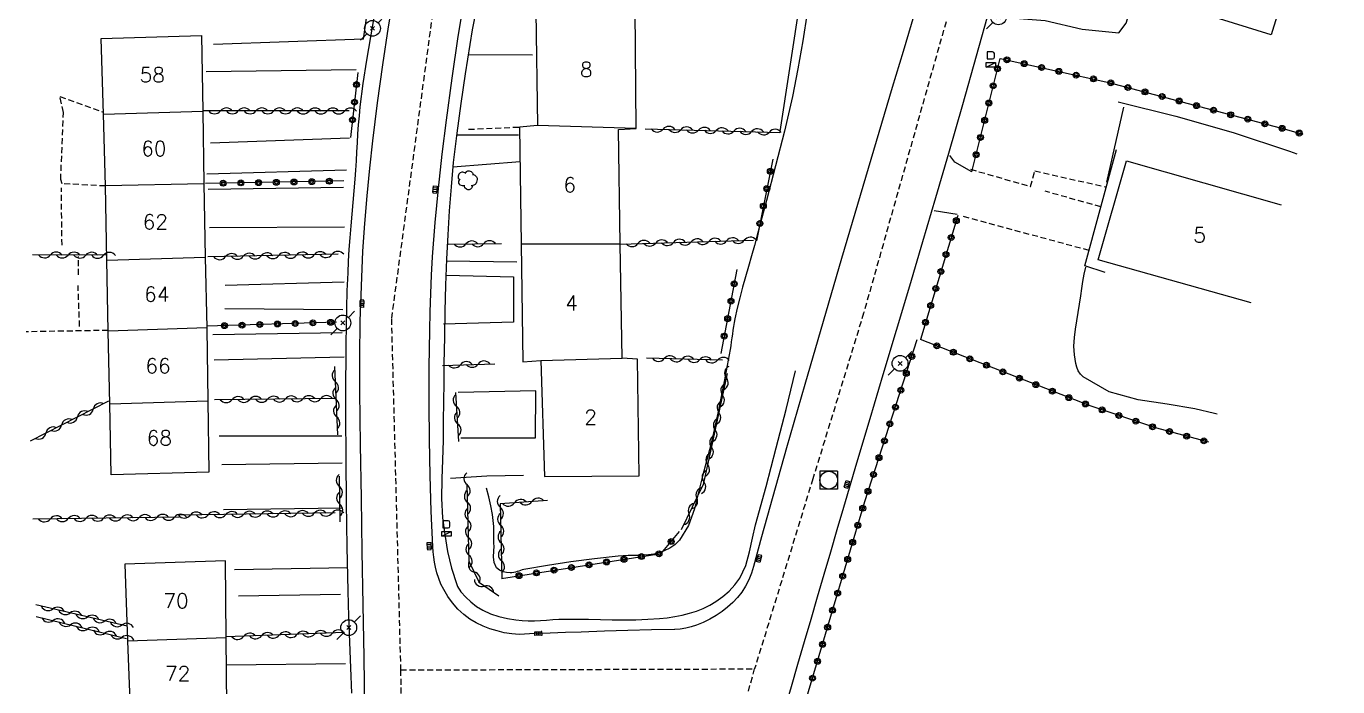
# Model space of a CAD drawing. Header units: millimetres. Extents: x 149000 to 150002, y 151999 to 153000.
# Drawn here: x 149388 to 149499, y 152367.5 to 152423.4 of the extents above; entities that cross this region are included whole.
import ezdxf
from ezdxf.enums import TextEntityAlignment as Align

# ---------------------------------------------------------------- set-up
doc = ezdxf.new("R2010")
doc.units = ezdxf.units.MM
doc.linetypes.add('DASHED', pattern=[0.75, 0.5, -0.25])
doc.layers.get('0').update_dxf_attribs({"linetype": 'CONTINUOUS'})
for name, color, linetype in [('W0001', 6, 'DASHED'), ('W0008', 7, 'CONTINUOUS'), ('W0014', 7, 'CONTINUOUS'), ('W0017', 7, 'CONTINUOUS'), ('w0101', 7, 'CONTINUOUS'), ('W0112', 1, 'DASHED'), ('w0211', 2, 'CONTINUOUS'), ('w0300', 7, 'CONTINUOUS'), ('W0310', 3, 'CONTINUOUS'), ('w0323', 7, 'CONTINUOUS'), ('W0333', 7, 'CONTINUOUS'), ('W0401', 7, 'CONTINUOUS'), ('W0420', 7, 'CONTINUOUS'), ('W0438', 7, 'CONTINUOUS'), ('W0473', 7, 'CONTINUOUS'), ('W0991', 7, 'CONTINUOUS'), ('W1102', 7, 'CONTINUOUS')]:
    doc.layers.add(name, color=color, linetype=linetype)
doc.styles.get("Standard").update_dxf_attribs({"font": 'romans.shx', "width": 0.85})

# ---------------------------------------------------------------- blocks, each defined once
blk = doc.blocks.new('T401')
for p, q in [((-0.3, 0.3), (0, 0.3)), ((-0.3, -0.25), (-0.3, 0.3)), ((-0.3, 0.15), (0, 0.15)), ((-0.3, 0), (0, 0)), ((0, 0.3), (0, -0.25)), ((-0.3, -0.15), (0, -0.15)), ((-0.3, -0.25), (-0.3, -0.3)), ((-0.3, -0.3), (0, -0.3)), ((0, -0.3), (0, -0.25))]:
    blk.add_line(p, q)
blk = doc.blocks.new('T420')
for p, q in [((0.75, 0.75), (-0.75, 0.75)), ((-0.75, 0.75), (-0.75, -0.75)), ((0.75, 0.75), (0.75, -0.75)), ((0.75, -0.75), (-0.75, -0.75))]:
    blk.add_line(p, q)
blk.add_ellipse((0, 0), major_axis=(-0.53, 0.53), ratio=1, start_param=3.926991, end_param=10.210176)
blk = doc.blocks.new('T300')
for p, q in [((-0.8, 0.51), (-0.86, 0.34)), ((-0.86, 0.34), (-0.86, 0.17)), ((-0.86, 0.17), (-0.74, 0.06)), ((-0.69, 0.63), (-0.8, 0.51)), ((-0.8, -0.06), (-0.74, 0.06)), ((-0.74, 0.06), (-0.69, 0.11)), ((-0.57, 0.69), (-0.69, 0.63)), ((-0.46, 0.69), (-0.57, 0.69)), ((-0.29, 0.63), (-0.46, 0.69)), ((-0.29, 0.63), (-0.17, 0.74)), ((-0.23, 0.57), (-0.29, 0.63)), ((-0.17, 0.74), (-0.06, 0.8)), ((-0.06, 0.8), (0.06, 0.8)), ((0.06, 0.8), (0.23, 0.74)), ((0.23, 0.74), (0.34, 0.63)), ((0.34, 0.63), (0.4, 0.51)), ((0.46, 0.46), (0.34, 0.46)), ((0.4, 0.51), (0.4, 0.46)), ((0.57, 0.4), (0.46, 0.46)), ((0.57, 0.4), (0.69, 0.29)), ((0.69, 0.29), (0.74, 0.17)), ((0.74, 0.06), (0.69, -0.17)), ((0.74, 0.17), (0.74, 0.06)), ((-0.8, -0.17), (-0.8, -0.06)), ((-0.8, -0.23), (-0.8, -0.17)), ((-0.74, -0.34), (-0.8, -0.23)), ((-0.69, -0.4), (-0.74, -0.34)), ((-0.51, -0.46), (-0.69, -0.4)), ((-0.4, -0.46), (-0.51, -0.46)), ((-0.4, -0.46), (-0.34, -0.46)), ((-0.34, -0.46), (-0.34, -0.4)), ((-0.34, -0.51), (-0.34, -0.46)), ((-0.29, -0.63), (-0.34, -0.51)), ((-0.17, -0.74), (-0.29, -0.63)), ((-0.06, -0.8), (-0.17, -0.74)), ((0.06, -0.8), (-0.06, -0.8)), ((0.17, -0.74), (0.06, -0.8)), ((0.23, -0.69), (0.17, -0.74)), ((0.29, -0.46), (0.23, -0.46)), ((0.29, -0.63), (0.23, -0.69)), ((0.46, -0.4), (0.29, -0.46)), ((0.34, -0.51), (0.29, -0.63)), ((0.34, -0.51), (0.34, -0.46)), ((0.57, -0.34), (0.46, -0.4)), ((0.63, -0.29), (0.57, -0.34)), ((0.69, -0.17), (0.63, -0.29))]:
    blk.add_line(p, q)
blk = doc.blocks.new('T438')
for p, q in [((-0.4, 0.2), (0.4, 0.2)), ((-0.4, -0.2), (-0.4, 0.2)), ((0.15, 1.1), (-0.3, 1.1)), ((-0.3, 1.1), (-0.3, 0.5)), ((-0.3, 0.5), (0.15, 0.5)), ((0.3, 0.65), (0.3, 0.95)), ((0.4, 0.2), (0.4, -0.2))]:
    blk.add_line(p, q)
at = {"flags": 128}
for points in [[(-0.4, -0.2), (0.4, 0.2)], [(0.4, -0.2), (-0.4, -0.2)]]:
    blk.add_lwpolyline(points, dxfattribs=at)
for centre, major_axis, start_param, end_param in [((0.15, 0.95), (0.106, -0.106), 0.785398, 2.356194), ((0.15, 0.65), (0.106, 0.106), 3.926991, 5.497787)]:
    blk.add_ellipse(centre, major_axis=major_axis, ratio=1, start_param=start_param, end_param=end_param)
blk = doc.blocks.new('T473')
for p, q in [((-0.166667, 0.166667), (0.166667, -0.166667)), ((-0.166667, -0.166667), (0.166667, 0.166667)), ((0.500001, 0.500001), (1.000002, 1.000002)), ((-1.000002, -1.000002), (-0.500001, -0.500001))]:
    blk.add_line(p, q)
blk.add_ellipse((0, 0), major_axis=(0.471405, 0.471405), ratio=1, start_param=5.4977871438, end_param=11.780972451)
blk = doc.blocks.new('t323o')
at = {"color": 0, "linetype": 'Continuous'}
for radius in [0.25, 0.15]:
    blk.add_circle((0, 0), radius, dxfattribs=at)
blk = doc.blocks.new('t310o')
at = {"color": 0, "linetype": 'Continuous'}
for centre, start, end in [((-0.5, 0.38), 216.8699, 323.1304), ((0.5, -0.37), 36.8699, 143.1303)]:
    blk.add_arc(centre, 0.625, start, end, dxfattribs=at)

msp = doc.modelspace()

# ---------------------------------------------------------------- linework, layer by layer
at = {"layer": 'W0001'}
for points in [[(149446.12, 152513.03), (149417.36, 152512.46), (149417.56, 152484.36), (149436.18, 152481.46), (149431.81, 152462.78), (149423.81, 152434.83), (149418.93, 152398.61), (149419.71, 152368.9)], [(149487.24, 152470.53), (149481.41, 152460.55), (149471.8, 152444.1), (149467.91, 152430.97), (149458.9, 152399.09), (149454.6, 152385.07), (149449.67, 152368.99)], [(149419.71, 152368.9), (149449.67, 152368.99)], [(149419.71, 152368.9), (149420.08, 152340.95), (149427.2, 152310.95)], [(149427.2, 152310.95), (149441.34, 152338.91), (149449.67, 152368.99)]]:
    msp.add_lwpolyline(points, dxfattribs=at)
at = {"layer": 'W0008'}
msp.add_lwpolyline([(149451.05, 152361.58), (149452.79, 152367.5), (149453.34, 152369.4), (149453.9, 152371.3), (149454.45, 152373.19), (149455, 152375.09), (149455.56, 152376.99), (149456.11, 152378.89), (149456.67, 152380.78), (149457.23, 152382.68), (149458.33, 152386.43), (149459.45, 152390.17), (149460.56, 152393.91), (149461.68, 152397.66), (149462.8, 152401.4), (149463.91, 152405.15), (149465.01, 152408.89), (149466.1, 152412.64), (149467.29, 152416.75), (149468.46, 152420.86), (149469.62, 152424.98)], dxfattribs=at)
at = {"layer": 'W0014'}
for points in [[(149419.2, 152426.51), (149418.67, 152423.31), (149418.18, 152420.11), (149417.74, 152416.9), (149417.34, 152413.68), (149417.08, 152411.35), (149416.85, 152409.01), (149416.66, 152406.68), (149416.5, 152404.33), (149416.36, 152401.37), (149416.27, 152398.4), (149416.22, 152395.42), (149416.22, 152392.45)], [(149422.45, 152379.31), (149422.31, 152382.33), (149422.22, 152385.36), (149422.16, 152388.38), (149422.13, 152391.4), (149422.13, 152392.96), (149422.14, 152394.52), (149422.15, 152396.07), (149422.18, 152397.63), (149422.22, 152399.19), (149422.27, 152400.74), (149422.34, 152402.3), (149422.42, 152403.85), (149422.64, 152406.75), (149422.91, 152409.64), (149423.23, 152412.53), (149423.59, 152415.42), (149424.07, 152418.97), (149424.59, 152422.51), (149425.17, 152426.05)], [(149415.57, 152366.93), (149415.49, 152369.09), (149415.41, 152371.25), (149415.34, 152373.41), (149415.28, 152375.57), (149415.2, 152379.31), (149415.14, 152383.05), (149415.11, 152386.78), (149415.09, 152390.52), (149415.09, 152392.02), (149415.09, 152393.51), (149415.1, 152395.01), (149415.11, 152396.51), (149415.13, 152398), (149415.16, 152399.5), (149415.2, 152400.99), (149415.26, 152402.49), (149415.31, 152403.49), (149415.37, 152404.48), (149415.45, 152405.47), (149415.53, 152406.47), (149415.62, 152407.46), (149415.71, 152408.45), (149415.79, 152409.44), (149415.87, 152410.44), (149415.92, 152411.2), (149415.97, 152411.97), (149416.01, 152412.73), (149416.05, 152413.5), (149416.1, 152414.26), (149416.16, 152415.03), (149416.22, 152415.79), (149416.3, 152416.55), (149416.55, 152418.53), (149416.85, 152420.51), (149417.18, 152422.47), (149417.53, 152424.44)], [(149426.01, 152424.32), (149425.78, 152423.07), (149425.57, 152421.82), (149425.17, 152419.33), (149424.8, 152416.83), (149424.46, 152414.33), (149424.17, 152411.83), (149423.98, 152409.79), (149423.83, 152407.75), (149423.71, 152405.71), (149423.6, 152403.67), (149423.52, 152401.46), (149423.46, 152399.26), (149423.42, 152397.05), (149423.38, 152394.84), (149423.36, 152393.21), (149423.33, 152391.58), (149423.32, 152389.95), (149423.3, 152388.32), (149423.26, 152386.69), (149423.19, 152385.06), (149423.18, 152383.42), (149423.27, 152381.78), (149423.45, 152380.35), (149423.69, 152378.92), (149424.03, 152377.51), (149424.47, 152376.13), (149424.54, 152375.97), (149424.62, 152375.81), (149424.71, 152375.66), (149424.81, 152375.52), (149425.22, 152375.06), (149425.66, 152374.65), (149426.14, 152374.27), (149426.66, 152373.95), (149427.33, 152373.64), (149428.03, 152373.41), (149428.75, 152373.25), (149429.47, 152373.13), (149429.99, 152373.08), (149430.51, 152373.06), (149431.04, 152373.06), (149431.56, 152373.09), (149432.07, 152373.12), (149432.59, 152373.16), (149433.11, 152373.19), (149433.62, 152373.2), (149434.62, 152373.2), (149435.62, 152373.19), (149436.62, 152373.17), (149437.62, 152373.15), (149438.63, 152373.15), (149439.63, 152373.15), (149440.63, 152373.19), (149441.63, 152373.26), (149442.27, 152373.32), (149442.91, 152373.41), (149443.54, 152373.53), (149444.16, 152373.69), (149444.75, 152373.88), (149445.32, 152374.11), (149445.88, 152374.38), (149446.4, 152374.7), (149446.98, 152375.12), (149447.52, 152375.57), (149448.01, 152376.09), (149448.43, 152376.67), (149448.93, 152377.75), (149449.25, 152378.9), (149449.49, 152380.06), (149449.75, 152381.18), (149450.64, 152384.43), (149451.5, 152387.69), (149452.33, 152390.95), (149453.14, 152394.21)], [(149463.15, 152424.29), (149462.24, 152421.24), (149461.32, 152418.19), (149460.41, 152415.15), (149459.5, 152412.1), (149458.6, 152409.05), (149457.03, 152403.71), (149455.47, 152398.38), (149453.92, 152393.04), (149452.38, 152387.69), (149451.67, 152385.19), (149450.96, 152382.68), (149450.26, 152380.17), (149449.57, 152377.65)], [(149416.22, 152392.45), (149416.29, 152387.94), (149416.37, 152383.43), (149416.44, 152378.92), (149416.52, 152374.41), (149416.59, 152369.98), (149416.67, 152365.56)], [(149429.75, 152371.91), (149429.12, 152371.96), (149428.49, 152372.05), (149427.88, 152372.2), (149427.27, 152372.39), (149426.69, 152372.61), (149426.12, 152372.88), (149425.57, 152373.2), (149425.06, 152373.58), (149424.56, 152374.05), (149424.11, 152374.57), (149423.71, 152375.12), (149423.36, 152375.71), (149423.13, 152376.16), (149422.95, 152376.64), (149422.79, 152377.12), (149422.67, 152377.61), (149422.58, 152378.03), (149422.51, 152378.45), (149422.47, 152378.88), (149422.45, 152379.31)], [(149449.57, 152377.65), (149449.4, 152377.08), (149449.17, 152376.52), (149448.9, 152375.99), (149448.58, 152375.48), (149448.22, 152375.02), (149447.82, 152374.6), (149447.39, 152374.21), (149446.93, 152373.85), (149446.42, 152373.5), (149445.88, 152373.19), (149445.33, 152372.92), (149444.75, 152372.69), (149444.3, 152372.54), (149443.84, 152372.44), (149443.37, 152372.36), (149442.9, 152372.32)], [(149442.92, 152372.33), (149440.94, 152372.28), (149438.95, 152372.23), (149436.97, 152372.18), (149434.99, 152372.11), (149433.68, 152372.07), (149432.37, 152372.02), (149431.06, 152371.97), (149429.75, 152371.91)]]:
    msp.add_lwpolyline(points, dxfattribs=at)
at = {"layer": 'W0017'}
for points in [[(149470.26, 152424.16), (149474.25, 152423.86), (149477.38, 152423.12), (149480.49, 152422.8), (149481.11, 152423.62), (149481.46, 152424.73)], [(149416.58, 152422.28), (149403.89, 152421.83)], [(149425.42, 152420.98), (149430.87, 152420.96)], [(149415.96, 152419.69), (149403.27, 152419.52)], [(149415.4, 152413.91), (149403.62, 152413.48)], [(149429.7, 152414.14), (149424.43, 152414.16)], [(149424.13, 152411.47), (149429.82, 152411.91)], [(149468.06, 152411.04), (149466.62, 152411.88), (149466.18, 152412.42)], [(149403.3, 152410.89), (149415.14, 152411.21)], [(149414.89, 152409.73), (149403.42, 152409.55)], [(149466.82, 152407.45), (149464.87, 152407.74)], [(149414.96, 152406.38), (149403.55, 152406.31)], [(149423.6, 152403.53), (149429.56, 152403.42)], [(149414.94, 152401.72), (149404.86, 152401.42)], [(149423.56, 152402.3), (149429.28, 152402.17), (149429.27, 152398.32), (149423.34, 152398.15)], [(149404.85, 152399.48), (149414.82, 152399.39)], [(149414.76, 152397.43), (149403.83, 152397.26)], [(149403.94, 152395.13), (149414.93, 152395.39)], [(149424.8, 152388.53), (149431.14, 152388.53), (149431.17, 152392.52), (149424.57, 152392.39)], [(149414.75, 152388.69), (149404.35, 152388.69)], [(149404.59, 152386.29), (149414.76, 152386.42)], [(149423.93, 152385.13), (149427.01, 152385.32), (149430.1, 152385.37)], [(149414.75, 152382.59), (149404.72, 152382.44)], [(149415.24, 152377.55), (149405.66, 152377.37)], [(149405.99, 152375.16), (149414.63, 152375.3)], [(149415.04, 152369.42), (149404.97, 152369.3)]]:
    msp.add_lwpolyline(points, dxfattribs=at)
at = {"layer": 'w0101'}
msp.add_lwpolyline([(149493.39, 152422.64), (149482.65, 152426.01), (149487.6, 152442.08), (149498.37, 152438.83)], close=True, dxfattribs=at)
for points in [[(149439.64, 152414.71), (149439.56, 152424.78), (149431.17, 152424.62)], [(149431.17, 152424.62), (149431.3, 152414.96)], [(149394.56, 152415.93), (149394.38, 152422.33), (149402.87, 152422.58)], [(149402.87, 152422.58), (149402.97, 152416.18)], [(149402.97, 152416.18), (149403.07, 152410.02)], [(149394.73, 152409.85), (149394.56, 152415.93)], [(149431.3, 152414.96), (149429.78, 152414.84), (149429.91, 152404.93)], [(149438.15, 152414.62), (149439.64, 152414.71)], [(149438.3, 152404.93), (149438.15, 152414.62)], [(149491.7, 152399.95), (149478.76, 152403.59), (149481.15, 152411.97), (149494.24, 152408.25)], [(149394.73, 152409.85), (149394.73, 152409.85)], [(149394.85, 152403.57), (149394.73, 152409.85)], [(149403.07, 152410.02), (149403.07, 152410.05)], [(149403.07, 152410.05), (149403.18, 152403.82)], [(149429.91, 152404.93), (149430.05, 152394.97), (149431.59, 152395.07)], [(149438.45, 152395.28), (149438.3, 152404.93)], [(149394.97, 152397.56), (149394.85, 152403.57)], [(149403.18, 152403.82), (149403.3, 152397.84)], [(149395.09, 152391.42), (149394.96, 152397.53), (149394.97, 152397.56)], [(149403.3, 152397.84), (149403.3, 152397.78), (149403.4, 152391.67)], [(149431.59, 152395.07), (149431.9, 152385.27), (149439.91, 152385.32), (149439.76, 152395.21), (149438.45, 152395.28)], [(149403.4, 152391.67), (149403.49, 152385.63), (149395.22, 152385.4), (149395.09, 152391.42)], [(149404.95, 152371.62), (149404.89, 152378.14), (149396.38, 152377.85), (149396.61, 152371.33)], [(149396.61, 152371.33), (149396.82, 152365.56)], [(149405, 152365.8), (149404.95, 152371.62)]]:
    msp.add_lwpolyline(points, dxfattribs=at)
at = {"layer": 'W0112'}
for points in [[(149394.73, 152409.85), (149391.06, 152410.04), (149390.95, 152410.39), (149391.17, 152416.08), (149390.88, 152417.41), (149394.55, 152416.1)], [(149425.47, 152414.65), (149429.78, 152414.84)], [(149467.94, 152411.27), (149473.03, 152409.8), (149473.39, 152411.13), (149479.43, 152409.76)], [(149391.06, 152404.85), (149391, 152409.69)], [(149478.98, 152408.09), (149474.25, 152409.4)], [(149477.98, 152404.39), (149467.24, 152407.29)], [(149392.45, 152402.33), (149392.44, 152403.88)], [(149392.55, 152397.97), (149392.42, 152401.43)], [(149394.96, 152397.63), (149388.03, 152397.51)]]:
    msp.add_lwpolyline(points, dxfattribs=at)
at = {"layer": 'w0211'}
for points in [[(149454.11, 152424.49), (149453.74, 152422.13), (149453.34, 152419.77), (149452.87, 152417.43), (149452.2, 152414.48), (149451.45, 152411.55), (149450.67, 152408.62), (149449.9, 152405.7), (149449.66, 152404.81), (149449.41, 152403.93), (149449.16, 152403.05), (149448.9, 152402.17), (149448.65, 152401.29), (149448.42, 152400.4), (149448.2, 152399.51), (149447.99, 152398.61), (149447.93, 152398.29), (149447.88, 152397.96), (149447.83, 152397.64), (149447.79, 152397.31), (149447.75, 152396.99), (149447.7, 152396.66), (149447.66, 152396.33), (149447.6, 152396.01), (149447.1, 152393.32), (149446.57, 152390.63), (149445.97, 152387.95), (149445.27, 152385.3), (149444.93, 152383.93), (149444.59, 152382.52), (149444.09, 152381.12), (149443.31, 152379.87), (149442.93, 152379.5), (149442.5, 152379.21), (149442.03, 152378.99), (149441.55, 152378.82), (149441.13, 152378.71), (149440.7, 152378.64), (149440.26, 152378.6), (149439.83, 152378.59), (149439.4, 152378.58), (149438.97, 152378.58), (149438.54, 152378.56), (149438.11, 152378.53), (149436.12, 152378.29), (149434.12, 152378.04), (149432.13, 152377.74), (149430.15, 152377.4), (149430.01, 152377.36), (149429.86, 152377.32), (149429.72, 152377.27), (149429.58, 152377.22), (149429.44, 152377.17), (149429.29, 152377.14), (149429.13, 152377.12), (149428.98, 152377.11), (149428.68, 152377.14), (149428.38, 152377.2), (149428.08, 152377.33), (149427.84, 152377.55), (149427.63, 152377.98), (149427.58, 152378.47), (149427.61, 152378.94), (149427.62, 152379.36), (149427.6, 152379.6), (149427.6, 152379.84), (149427.6, 152380.08), (149427.61, 152380.32), (149427.61, 152380.56), (149427.61, 152380.8), (149427.6, 152381.04), (149427.58, 152381.28), (149427.48, 152382.04), (149427.35, 152382.79), (149427.19, 152383.54), (149426.99, 152384.29)], [(149479.49, 152410.18), (149480.93, 152416.52)], [(149480.45, 152416.96), (149485.33, 152415.76), (149490.16, 152414.37), (149494.93, 152412.79), (149495.55, 152412.56)], [(149488.83, 152390.54), (149488.6, 152390.59), (149486.92, 152390.98), (149484.58, 152391.38), (149482.13, 152391.75), (149479.67, 152392.43), (149477.47, 152393.69), (149477.24, 152393.93), (149477.06, 152394.21), (149476.93, 152394.52), (149476.85, 152394.84), (149476.73, 152395.56), (149476.7, 152396.29), (149476.73, 152397.02), (149476.82, 152397.74), (149476.93, 152398.44), (149477.05, 152399.14), (149477.17, 152399.85), (149477.27, 152400.55), (149477.35, 152401.17), (149477.45, 152401.78), (149477.56, 152402.39), (149477.69, 152402.99)]]:
    msp.add_lwpolyline(points, dxfattribs=at)
at = {"layer": 'w0300'}
msp.add_lwpolyline([(149451.83, 152414.47), (149453.53, 152425.49)], dxfattribs=at)
at = {"layer": 'W0310'}
for points in [[(149415.36, 152416.2), (149402.97, 152416.21)], [(149440.42, 152414.69), (149451.8, 152414.39)], [(149423.74, 152404.93), (149428.24, 152404.97)], [(149438.3, 152404.93), (149449.58, 152405.27)], [(149394.78, 152403.99), (149388.57, 152404.03)], [(149414.42, 152404.07), (149403.4, 152403.86)], [(149446.94, 152395.11), (149440.53, 152395.29)], [(149414.13, 152394.58), (149414.36, 152388.8)], [(149423.27, 152394.67), (149427.68, 152394.81)], [(149447.36, 152393.98), (149445.94, 152387.4), (149445.33, 152384.58), (149443.45, 152380.75)], [(149414.19, 152391.88), (149403.95, 152391.76)], [(149424.64, 152388.22), (149424.38, 152392.39)], [(149394.99, 152391.64), (149388.35, 152388.27)], [(149414.51, 152385.29), (149414.58, 152381.43)], [(149428.02, 152375.14), (149426.38, 152376.27), (149425.52, 152378.08), (149425.34, 152384.63)], [(149432.14, 152383.24), (149428.15, 152382.96), (149428.27, 152376.65)], [(149414.16, 152382.18), (149400.97, 152381.99), (149400.97, 152381.83), (149388.58, 152381.67)], [(149396.57, 152372.61), (149388.83, 152374.41)], [(149388.86, 152373.43), (149396.51, 152371.57)], [(149414.95, 152372.06), (149404.95, 152371.69)]]:
    msp.add_lwpolyline(points, dxfattribs=at)
at = {"layer": 'w0323'}
for points in [[(149416.58, 152422.28), (149417.21, 152426.85), (149402.42, 152426.96)], [(149468.06, 152411.04), (149470.44, 152420.65), (149479.65, 152418.62), (149494.57, 152414.66), (149496.06, 152414.24)], [(149416.1, 152419.44), (149415.47, 152413.96)], [(149451.2, 152412.11), (149449.83, 152405.21)], [(149414.92, 152410.28), (149403.19, 152410.05)], [(149466.87, 152407.35), (149463.7, 152396.87)], [(149448.18, 152402.77), (149446.82, 152395.68)], [(149414.28, 152398.33), (149403.3, 152397.98)], [(149499.02, 152328.64), (149489.25, 152326.81), (149479.77, 152325.59), (149470.11, 152324.77), (149450.61, 152325.17), (149442.21, 152325.76), (149447.2, 152343.72), (149453.25, 152363.74), (149458.99, 152383.14), (149463.44, 152396.85)], [(149488.11, 152388.18), (149483.71, 152389.36), (149478.06, 152391.24), (149463.7, 152396.87)], [(149428.24, 152376.65), (149441.77, 152378.75), (149443.32, 152380.62)]]:
    msp.add_lwpolyline(points, dxfattribs=at)
at = {"layer": 'W0333'}
msp.add_lwpolyline([(149479.35, 152402.54), (149477.62, 152403.09), (149480.29, 152412.93)], dxfattribs=at)
at = {"layer": 'W1102'}
for points in [[(149394.56, 152415.93), (149402.97, 152416.18)], [(149439.64, 152414.71), (149431.3, 152414.96)], [(149403.07, 152410.02), (149394.73, 152409.85)], [(149438.3, 152404.93), (149429.91, 152404.93)], [(149394.85, 152403.57), (149403.18, 152403.82)], [(149403.3, 152397.84), (149394.97, 152397.56)], [(149431.59, 152395.07), (149438.45, 152395.28)], [(149395.09, 152391.42), (149403.4, 152391.67)], [(149404.95, 152371.62), (149396.61, 152371.33)]]:
    msp.add_lwpolyline(points, dxfattribs=at)

# ---------------------------------------------------------------- block references
at = {"layer": 'w0300'}
msp.add_blockref('T300', (149425.45, 152410.33), dxfattribs=at)
at = {"layer": 'W0310'}
for p, rotation in [((149404.47, 152416.21), 179.985734406374), ((149405.97, 152416.21), 179.985734406374), ((149407.47, 152416.21), 179.985734406374), ((149408.97, 152416.21), 179.985734406374), ((149410.47, 152416.21), 179.985734406374), ((149411.97, 152416.2), 179.985734406374), ((149413.47, 152416.2), 179.985734406374), ((149414.97, 152416.2), 179.985734406374), ((149441.92, 152414.65), 358.4699256430541), ((149443.42, 152414.61), 358.4699256430541), ((149444.92, 152414.57), 358.4699256430541), ((149446.42, 152414.53), 358.4699256430541), ((149447.92, 152414.49), 358.4699256430541), ((149449.42, 152414.45), 358.4699256430541), ((149450.92, 152414.41), 358.4699256430541), ((149425.24, 152404.94), 0.522478168424813), ((149426.74, 152404.96), 0.522478168424813), ((149439.8, 152404.98), 1.711253191256634), ((149441.3, 152405.02), 1.711253191256634), ((149442.8, 152405.07), 1.711253191256634), ((149444.3, 152405.11), 1.711253191256634), ((149445.8, 152405.16), 1.711253191256634), ((149447.3, 152405.2), 1.711253191256634), ((149448.8, 152405.25), 1.711253191256634), ((149390.07, 152404.02), 179.6420280734787), ((149391.57, 152404.01), 179.6420280734787), ((149393.07, 152404), 179.6420280734787), ((149394.57, 152403.99), 179.6420280734787), ((149404.9, 152403.88), 181.0975059774876), ((149406.4, 152403.91), 181.0975059774876), ((149407.9, 152403.94), 181.0975059774876), ((149409.4, 152403.97), 181.0975059774876), ((149410.9, 152404), 181.0975059774876), ((149412.4, 152404.03), 181.0975059774876), ((149413.9, 152404.06), 181.0975059774876), ((149424.77, 152394.72), 1.919086269954378), ((149426.27, 152394.77), 1.919086269954378), ((149442.03, 152395.25), 178.319519719895), ((149443.53, 152395.21), 178.319519719895), ((149445.03, 152395.16), 178.319519719895), ((149446.53, 152395.12), 178.319519719895), ((149414.18, 152393.3), 272.2910063310782), ((149447.28, 152393.61), 257.887415060831), ((149414.24, 152391.8), 272.2910063310782), ((149446.96, 152392.14), 257.887415060831), ((149393.7, 152390.98), 206.9052131403498), ((149405.45, 152391.78), 180.6377745426519), ((149406.95, 152391.8), 180.6377745426519), ((149408.45, 152391.81), 180.6377745426519), ((149409.95, 152391.83), 180.6377745426519), ((149411.45, 152391.85), 180.6377745426519), ((149412.95, 152391.86), 180.6377745426519), ((149424.45, 152391.21), 93.62926506402789), ((149446.65, 152390.67), 257.887415060831), ((149392.36, 152390.31), 206.9052131403498), ((149414.3, 152390.3), 272.2910063310782), ((149424.55, 152389.71), 93.62926506402789), ((149389.69, 152388.95), 206.9052131403498), ((149391.02, 152389.63), 206.9052131403498), ((149446.33, 152389.21), 257.887415060831), ((149446.02, 152387.74), 257.887415060831), ((149445.7, 152386.27), 257.7690430539133), ((149414.52, 152384.43), 271.0840054027084), ((149425.34, 152384.58), 91.61933019388479), ((149445.38, 152384.81), 257.7690430539133), ((149414.55, 152382.93), 271.0840054027084), ((149425.38, 152383.09), 91.61933019388479), ((149444.77, 152383.44), 243.7949175705091), ((149428.15, 152382.65), 271.1176030238249), ((149429.34, 152383.05), 184.0835768042555), ((149430.83, 152383.15), 184.0835768042555), ((149444.11, 152382.1), 243.7949175705091), ((149390.08, 152381.69), 180.7699508783781), ((149391.58, 152381.71), 180.7699508783781), ((149393.08, 152381.73), 180.7699508783781), ((149394.58, 152381.75), 180.7699508783781), ((149396.08, 152381.77), 180.7699508783781), ((149397.58, 152381.79), 180.7699508783781), ((149399.08, 152381.81), 180.7699508783781), ((149400.58, 152381.83), 180.7699508783781), ((149401.92, 152382.01), 180.812004959536), ((149403.42, 152382.03), 180.812004959536), ((149404.92, 152382.05), 180.812004959536), ((149406.42, 152382.07), 180.812004959536), ((149407.92, 152382.09), 180.812004959536), ((149409.42, 152382.11), 180.812004959536), ((149410.92, 152382.13), 180.812004959536), ((149412.41, 152382.16), 180.812004959536), ((149413.91, 152382.18), 180.812004959536), ((149425.42, 152381.59), 91.61933019388479), ((149428.18, 152381.15), 271.1176030238249), ((149425.47, 152380.09), 91.61933019388479), ((149428.21, 152379.65), 271.1176030238249), ((149425.51, 152378.59), 91.61933019388479), ((149428.24, 152378.15), 271.1176030238249), ((149425.95, 152377.18), 115.2254163134788), ((149426.78, 152375.99), 145.5582933515224), ((149390.29, 152374.07), 166.8955783833938), ((149391.75, 152373.73), 166.8955783833938), ((149390.32, 152373.08), 346.3191075025204), ((149391.78, 152372.72), 346.3191075025204), ((149393.21, 152373.39), 166.8955783833938), ((149393.23, 152372.37), 346.3191075025204), ((149394.67, 152373.05), 166.8955783833938), ((149396.13, 152372.71), 166.8955783833938), ((149394.69, 152372.01), 346.3191075025204), ((149396.15, 152371.66), 346.3191075025204), ((149406.44, 152371.75), 182.0795025733377), ((149407.94, 152371.8), 182.0795025733377), ((149409.44, 152371.86), 182.0795025733377), ((149410.94, 152371.91), 182.0795025733377), ((149412.44, 152371.97), 182.0795025733377), ((149413.94, 152372.02), 182.0795025733377)]:
    msp.add_blockref('t310o', p, dxfattribs=dict(at, rotation=rotation))
at = {"layer": 'w0323'}
for p, rotation in [((149471.03, 152420.52), 347.5489252036874), ((149470.22, 152419.78), 76.07606251748179), ((149472.49, 152420.2), 347.5489252036874), ((149473.96, 152419.88), 347.5489252036874), ((149475.42, 152419.55), 347.5489252036874), ((149476.88, 152419.23), 347.5489252036874), ((149415.98, 152418.43), 263.4335527186621), ((149469.86, 152418.32), 76.07606251748179), ((149478.35, 152418.91), 347.5489252036874), ((149479.81, 152418.58), 345.1369908052876), ((149481.26, 152418.19), 345.1369908052876), ((149415.81, 152416.94), 263.4335527186621), ((149482.71, 152417.81), 345.1369908052876), ((149484.16, 152417.42), 345.1369908052876), ((149485.61, 152417.04), 345.1369908052876), ((149469.5, 152416.87), 76.07606251748179), ((149487.06, 152416.65), 345.1369908052876), ((149488.51, 152416.27), 345.1369908052876), ((149489.96, 152415.88), 345.1369908052876), ((149415.64, 152415.45), 263.4335527186621), ((149469.14, 152415.41), 76.07606251748179), ((149491.41, 152415.5), 345.1369908052876), ((149492.86, 152415.11), 345.1369908052876), ((149494.31, 152414.73), 345.1369908052876), ((149468.78, 152413.96), 76.07606251748179), ((149495.76, 152414.33), 344.3707008406357), ((149468.42, 152412.5), 76.07606251748179), ((149451, 152411.09), 258.75073512521), ((149404.69, 152410.08), 181.1328749199994), ((149406.19, 152410.11), 181.1328749199994), ((149407.69, 152410.13), 181.1328749199994), ((149409.19, 152410.16), 181.1328749199994), ((149410.69, 152410.19), 181.1328749199994), ((149412.19, 152410.22), 181.1328749199994), ((149413.68, 152410.25), 181.1328749199994), ((149450.7, 152409.62), 258.75073512521), ((149450.41, 152408.15), 258.75073512521), ((149466.74, 152406.92), 253.1689205654185), ((149450.12, 152406.68), 258.75073512521), ((149466.31, 152405.49), 253.1689205654185), ((149465.87, 152404.05), 253.1689205654185), ((149465.44, 152402.61), 253.1689205654185), ((149447.95, 152401.57), 259.125863160135), ((149465, 152401.18), 253.1689205654185), ((149447.67, 152400.1), 259.125863160135), ((149464.57, 152399.74), 253.1689205654185), ((149406.29, 152398.08), 181.7934926528534), ((149407.79, 152398.13), 181.7934926528534), ((149409.29, 152398.17), 181.7934926528534), ((149410.79, 152398.22), 181.7934926528534), ((149412.29, 152398.27), 181.7934926528534), ((149413.79, 152398.31), 181.7934926528534), ((149447.39, 152398.62), 259.125863160135), ((149464.14, 152398.31), 253.1689205654185), ((149404.8, 152398.03), 181.7934926528534), ((149447.1, 152397.15), 259.125863160135), ((149465.1, 152396.32), 158.5898114258037), ((149466.49, 152395.78), 158.5898114258037), ((149462.98, 152395.43), 72.02125614847965), ((149467.89, 152395.23), 158.5898114258037), ((149469.29, 152394.68), 158.5898114258037), ((149462.51, 152394), 72.02125614847965), ((149470.68, 152394.13), 158.5898114258037), ((149472.08, 152393.59), 158.5898114258037), ((149462.05, 152392.57), 72.02125614847965), ((149473.48, 152393.04), 158.5898114258037), ((149474.87, 152392.49), 158.5898114258037), ((149476.27, 152391.94), 158.5898114258037), ((149477.67, 152391.4), 158.5898114258037), ((149461.59, 152391.14), 72.02125614847965), ((149479.08, 152390.9), 161.5315929034008), ((149480.5, 152390.43), 161.5315929034008), ((149461.12, 152389.72), 72.02125614847965), ((149481.93, 152389.95), 161.5315929034008), ((149483.35, 152389.48), 161.5315929034008), ((149460.66, 152388.29), 72.02125614847965), ((149484.79, 152389.07), 165.0131898409694), ((149486.24, 152388.68), 165.0131898409694), ((149487.69, 152388.29), 165.0131898409694), ((149460.2, 152386.86), 72.02125614847965), ((149459.73, 152385.44), 72.02125614847965), ((149459.27, 152384.01), 72.02125614847965), ((149458.82, 152382.58), 73.52924081684287), ((149458.4, 152381.14), 73.52924081684287), ((149442.61, 152379.76), 50.36049441452763), ((149457.97, 152379.7), 73.52924081684287), ((149438.62, 152378.26), 8.834923310421992), ((149440.1, 152378.49), 8.834923310421992), ((149441.58, 152378.72), 8.834923310421992), ((149457.55, 152378.26), 73.52924081684287), ((149431.21, 152377.11), 8.834923310421992), ((149432.69, 152377.34), 8.834923310421992), ((149434.17, 152377.57), 8.834923310421992), ((149435.66, 152377.8), 8.834923310421992), ((149437.14, 152378.03), 8.834923310421992), ((149429.73, 152376.88), 8.834923310421992), ((149457.12, 152376.83), 73.52924081684287), ((149456.7, 152375.39), 73.52924081684287), ((149456.27, 152373.95), 73.52924081684287), ((149455.85, 152372.51), 73.52924081684287), ((149455.42, 152371.07), 73.52924081684287), ((149455, 152369.63), 73.52924081684287), ((149454.57, 152368.2), 73.52924081684287)]:
    msp.add_blockref('t323o', p, dxfattribs=dict(at, rotation=rotation))
at = {"layer": 'W0401'}
for p, rotation in [((149422.77, 152409.54), 354.114978810636), ((149416.29, 152399.89), 178.1894347854783), ((149457.62, 152384.56), 343.5439074119251), ((149422.28, 152379.39), 2.905934945604276), ((149449.91, 152378.36), 164.6021941110853), ((149431.37, 152372.13), 92.35652386343575)]:
    msp.add_blockref('T401', p, dxfattribs=dict(at, rotation=rotation))
at = {"layer": 'W0420'}
msp.add_blockref('T420', (149455.95, 152384.96), dxfattribs=at)
at = {"layer": 'W0438'}
for p in [(149469.66, 152420.1), (149423.59, 152380.42)]:
    msp.add_blockref('T438', p, dxfattribs=at)
at = {"layer": 'W0473'}
for p in [(149470.31, 152424.16), (149417.33, 152423.19), (149414.82, 152398.26), (149461.98, 152394.84), (149415.32, 152372.48)]:
    msp.add_blockref('T473', p, dxfattribs=at)

# ---------------------------------------------------------------- texts
at = {"layer": 'W0991'}
for s, p in [('58', (149398.69, 152419.25)), ('8', (149435.42, 152419.7)), ('60', (149398.83, 152413.01)), ('6', (149434.03, 152409.95)), ('62', (149398.96, 152406.81)), ('5', (149487.34, 152405.7)), ('64', (149399.08, 152400.69)), ('4', (149434.18, 152399.95)), ('66', (149399.19, 152394.63)), ('2', (149435.79, 152390.28)), ('68', (149399.3, 152388.53)), ('70', (149400.7, 152374.74)), ('72', (149400.84, 152368.59))]:
    msp.add_text(s, height=1.25, dxfattribs=at).set_placement(p, align=Align.MIDDLE_CENTER)

doc.saveas('drawing.dxf')
